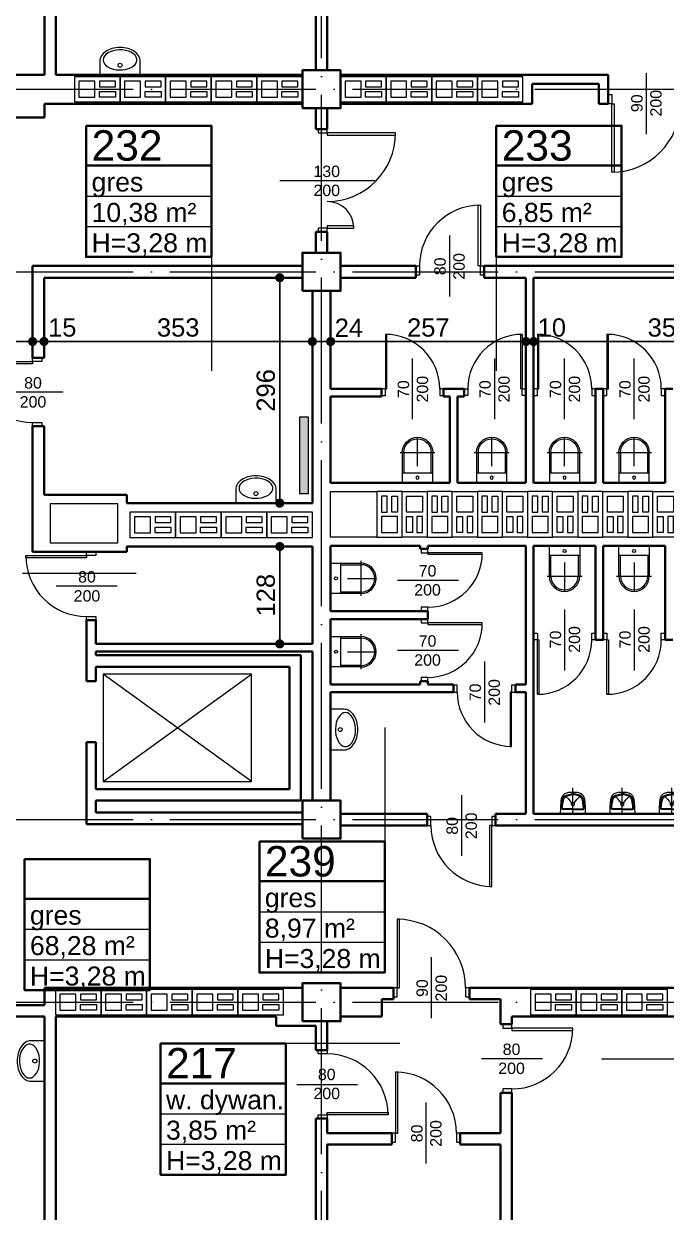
# Model space of a CAD drawing. Header units: millimetres. Extents: x 54 to 8480, y -22812 to 17434.
# Drawn here: x 2441 to 3286, y -3337 to -1775 of the extents above; entities that cross this region are included whole.
import ezdxf

# ---------------------------------------------------------------- set-up
doc = ezdxf.new("R2010")
doc.units = ezdxf.units.MM
doc.linetypes.add('ACAD_ISO04W100', pattern=[30, 24, -3, 0, -3])
doc.linetypes.add('HIDDEN', pattern=[9.525, 6.35, -3.175])
for name, color, linetype, lineweight in [('000_armatura', 7, 'Continuous', 0), ('osie', 132, 'ACAD_ISO04W100', 0), ('STOLARKA', 97, 'Continuous', 0), ('tabelki', 151, 'Continuous', 0), ('wymiary', 150, 'Continuous', 0)]:
    doc.layers.add(name, color=color, linetype=linetype, lineweight=lineweight)
doc.layers.add('grzejniki', color=104, linetype='Continuous')
doc.layers.add('TABELKI PO UWAGACH', color=5, linetype='Continuous')
doc.styles.get("Standard").update_dxf_attribs({"font": 'arial.ttf'})
doc.dimstyles.new('ISO-25', dxfattribs={"dimtxt": 24, "dimasz": 12, "dimexe": 30, "dimexo": 30, "dimgap": 6, "dimtad": 1, "dimdec": 0, "dimtxsty": 'Standard', "dimblk": 'DOT', "dimcen": 2.5, "dimadec": 0, "dimazin": 0, "dimtfac": 1, "dimtdec": 0, "dimtmove": 0, "dimatfit": 3, "dimldrblk": 'DOT', "dimfxl": 1, "dimarcsym": 0})

# ---------------------------------------------------------------- blocks, each defined once
blk = doc.blocks.new('A$C13771EA7')
at = {"color": 132, "linetype": 'ACAD_ISO04W100', "lineweight": 0, "ltscale": 8}
for p, q in [((1231, -2874), (1231, 166)), ((-169, -754), (4311, -754)), ((-169, -994), (3231, -994)), ((-169, -1714), (3231, -1714)), ((-169, -1954), (4311, -1954))]:
    blk.add_line(p, q, dxfattribs=at)
blk = doc.blocks.new('A$C4A7D7A23')
at = {"layer": 'STOLARKA', "lineweight": 0}
blk.add_line((-67.5, 62.5), (-67.5, -62.5), dxfattribs=at)
for points in [[(-130, 12), (-135, 12), (-135, 0), (-130, 0)], [(-127, 0), (-130, 0), (-130, -35), (-127, -35)], [(-5, 0), (-8, 0), (-8, -90), (-5, -90)], [(0, 12), (-5, 12), (-5, 0), (0, 0)]]:
    blk.add_lwpolyline(points, close=True, dxfattribs=at)
for centre, radius, start, end in [((-130, 0), 35, 270, 0), ((-5, 0), 90, 180, 270)]:
    blk.add_arc(centre, radius, start, end, dxfattribs=at)
blk = doc.blocks.new('A$C72E16341')
at = {"layer": 'STOLARKA', "lineweight": 0}
blk.add_line((40.8, -40), (40.8, 40), dxfattribs=at)
for points in [[(5, 0), (7, 0), (7, 71.5), (5, 71.5)], [(0, -9), (5, -9), (5, 0), (0, 0)], [(76.5, -9), (81.5, -9), (81.5, 0), (76.5, 0)]]:
    blk.add_lwpolyline(points, close=True, dxfattribs=at)
blk.add_arc((5, 0), 71.5, 0, 90, dxfattribs=at)
at = {"layer": 'STOLARKA', "lineweight": 0, "insert": (21.2, -37.7), "char_height": 15, "width": 74.399, "attachment_point": 1, "rotation": 90}
blk.add_mtext('\\pxqc;70\\P200', dxfattribs=at)
blk = doc.blocks.new('A$C20DA20AD')
at = {"layer": 'STOLARKA', "lineweight": 0}
blk.add_line((45, -40), (45, 40), dxfattribs=at)
for points in [[(5, 0), (8, 0), (8, 80), (5, 80)], [(0, -12), (5, -12), (5, 0), (0, 0)], [(85, -12), (90, -12), (90, 0), (85, 0)]]:
    blk.add_lwpolyline(points, close=True, dxfattribs=at)
blk.add_arc((5, 0), 80, 0, 90, dxfattribs=at)
at = {"layer": 'STOLARKA', "lineweight": 0, "insert": (25.4, -37.7), "char_height": 15, "width": 74.399, "attachment_point": 1, "rotation": 90}
blk.add_mtext('\\pxqc;80\\P200', dxfattribs=at)
blk = doc.blocks.new('A$C326D3F87')
at = {"layer": 'STOLARKA', "lineweight": 0}
blk.add_line((50, -40), (50, 40), dxfattribs=at)
for points in [[(5, 0), (8, 0), (8, 90), (5, 90)], [(0, -12), (5, -12), (5, 0), (0, 0)], [(95, -12), (100, -12), (100, 0), (95, 0)]]:
    blk.add_lwpolyline(points, close=True, dxfattribs=at)
blk.add_arc((5, 0), 90, 0, 90, dxfattribs=at)
at = {"layer": 'STOLARKA', "lineweight": 0, "insert": (30.4, -37.7), "char_height": 15, "width": 74.399, "attachment_point": 1, "rotation": 90}
blk.add_mtext('\\pxqc;90\\P200', dxfattribs=at)
blk = doc.blocks.new('A$C1D836454')
at = {"color": 82, "lineweight": 0}
for points in [[(0, -16.5), (60, -16.5), (60, 16.5), (0, 16.5)], [(6, -10.5), (27, -10.5), (27, 10.5), (6, 10.5)], [(33, 3), (54, 3), (54, 10.5), (33, 10.5)], [(33, -3), (54, -3), (54, -10.5), (33, -10.5)]]:
    blk.add_lwpolyline(points, close=True, dxfattribs=at)
blk = doc.blocks.new('_Dot')
at = {"color": 0, "linetype": 'ByBlock', "lineweight": -2}
blk.add_line((-0.5, 0), (-1, 0), dxfattribs=at)
at = {"color": 0, "linetype": 'ByBlock', "lineweight": 0, "const_width": 0.5}
blk.add_lwpolyline([(-0.25, 0, 1), (0.25, 0, 1)], format="xyb", close=True, dxfattribs=at)
blk = doc.blocks.new('*D592')
at = {"layer": 'Defpoints', "color": 0, "linetype": 'Continuous', "lineweight": 0}
for p in [(2248.6, -2135.3), (2452.6, -2192.9), (2452.6, -2192.9)]:
    blk.add_point(p, dxfattribs=at)
at = {"layer": 'wymiary', "color": 0, "linetype": 'Continuous', "lineweight": -2}
for p, q in [((2248.6, -2165.3), (2248.6, -2222.9)), ((2260.6, -2192.9), (2440.6, -2192.9))]:
    blk.add_line(p, q, dxfattribs=at)
at = {"layer": 'wymiary', "color": 0, "linetype": 'Continuous', "lineweight": -2, "xscale": 12, "yscale": 12, "zscale": 12, "rotation": 180}
blk.add_blockref('_Dot', (2248.6, -2192.9), dxfattribs=at)
at = {"layer": 'wymiary', "color": 0, "linetype": 'Continuous', "lineweight": -2, "xscale": 12, "yscale": 12, "zscale": 12}
blk.add_blockref('_Dot', (2452.6, -2192.9), dxfattribs=at)
at = {"layer": 'wymiary', "color": 0, "linetype": 'Continuous', "lineweight": 0, "insert": (2350.6, -2174.6), "char_height": 24, "attachment_point": 5}
blk.add_mtext('204', dxfattribs=at)
blk = doc.blocks.new('*D593')
at = {"layer": 'Defpoints', "color": 0, "linetype": 'Continuous', "lineweight": 0}
for p in [(2452.6, -2192.9), (2467.6, -2192.9), (2467.6, -2192.9)]:
    blk.add_point(p, dxfattribs=at)
at = {"layer": 'wymiary', "color": 0, "linetype": 'Continuous', "lineweight": -2}
for p, q in [((2440.6, -2192.9), (2428.6, -2192.9)), ((2452.6, -2192.9), (2467.6, -2192.9)), ((2479.6, -2192.9), (2491.6, -2192.9))]:
    blk.add_line(p, q, dxfattribs=at)
at = {"layer": 'wymiary', "color": 0, "linetype": 'Continuous', "lineweight": -2, "xscale": 12, "yscale": 12, "zscale": 12}
blk.add_blockref('_Dot', (2452.6, -2192.9), dxfattribs=at)
at = {"layer": 'wymiary', "color": 0, "linetype": 'Continuous', "lineweight": -2, "xscale": 12, "yscale": 12, "zscale": 12, "rotation": 180}
blk.add_blockref('_Dot', (2467.6, -2192.9), dxfattribs=at)
at = {"layer": 'wymiary', "color": 0, "linetype": 'Continuous', "lineweight": 0, "insert": (2491.6, -2174.6), "char_height": 24, "attachment_point": 5}
blk.add_mtext('15', dxfattribs=at)
blk = doc.blocks.new('*D594')
at = {"layer": 'Defpoints', "color": 0, "linetype": 'Continuous', "lineweight": 0}
for p in [(2467.6, -2192.9), (2820.6, -2192.9), (2820.6, -2192.9)]:
    blk.add_point(p, dxfattribs=at)
at = {"layer": 'wymiary', "color": 0, "linetype": 'Continuous', "lineweight": -2}
blk.add_line((2479.6, -2192.9), (2808.6, -2192.9), dxfattribs=at)
at = {"layer": 'wymiary', "color": 0, "linetype": 'Continuous', "lineweight": -2, "xscale": 12, "yscale": 12, "zscale": 12, "rotation": 180}
blk.add_blockref('_Dot', (2467.6, -2192.9), dxfattribs=at)
at = {"layer": 'wymiary', "color": 0, "linetype": 'Continuous', "lineweight": -2, "xscale": 12, "yscale": 12, "zscale": 12}
blk.add_blockref('_Dot', (2820.6, -2192.9), dxfattribs=at)
at = {"layer": 'wymiary', "color": 0, "linetype": 'Continuous', "lineweight": 0, "insert": (2644.1, -2174.6), "char_height": 24, "attachment_point": 5}
blk.add_mtext('353', dxfattribs=at)
blk = doc.blocks.new('*D595')
at = {"layer": 'Defpoints', "color": 0, "linetype": 'Continuous', "lineweight": 0}
for p in [(2820.6, -2192.9), (2844.6, -2192.9), (2844.6, -2192.9)]:
    blk.add_point(p, dxfattribs=at)
at = {"layer": 'wymiary', "color": 0, "linetype": 'Continuous', "lineweight": -2}
for p, q in [((2808.6, -2192.9), (2796.6, -2192.9)), ((2820.6, -2192.9), (2844.6, -2192.9)), ((2856.6, -2192.9), (2868.6, -2192.9))]:
    blk.add_line(p, q, dxfattribs=at)
at = {"layer": 'wymiary', "color": 0, "linetype": 'Continuous', "lineweight": -2, "xscale": 12, "yscale": 12, "zscale": 12}
blk.add_blockref('_Dot', (2820.6, -2192.9), dxfattribs=at)
at = {"layer": 'wymiary', "color": 0, "linetype": 'Continuous', "lineweight": -2, "xscale": 12, "yscale": 12, "zscale": 12, "rotation": 180}
blk.add_blockref('_Dot', (2844.6, -2192.9), dxfattribs=at)
at = {"layer": 'wymiary', "color": 0, "linetype": 'Continuous', "lineweight": 0, "insert": (2868.6, -2174.8), "char_height": 24, "attachment_point": 5}
blk.add_mtext('24', dxfattribs=at)
blk = doc.blocks.new('*D596')
at = {"layer": 'Defpoints', "color": 0, "linetype": 'Continuous', "lineweight": 0}
for p in [(2844.6, -2192.9), (3101.6, -2192.9), (3101.6, -2192.9)]:
    blk.add_point(p, dxfattribs=at)
at = {"layer": 'wymiary', "color": 0, "linetype": 'Continuous', "lineweight": -2}
blk.add_line((2856.6, -2192.9), (3089.6, -2192.9), dxfattribs=at)
at = {"layer": 'wymiary', "color": 0, "linetype": 'Continuous', "lineweight": -2, "xscale": 12, "yscale": 12, "zscale": 12, "rotation": 180}
blk.add_blockref('_Dot', (2844.6, -2192.9), dxfattribs=at)
at = {"layer": 'wymiary', "color": 0, "linetype": 'Continuous', "lineweight": -2, "xscale": 12, "yscale": 12, "zscale": 12}
blk.add_blockref('_Dot', (3101.6, -2192.9), dxfattribs=at)
at = {"layer": 'wymiary', "color": 0, "linetype": 'Continuous', "lineweight": 0, "insert": (2973.1, -2174.6), "char_height": 24, "attachment_point": 5}
blk.add_mtext('257', dxfattribs=at)
blk = doc.blocks.new('*D597')
at = {"layer": 'Defpoints', "color": 0, "linetype": 'Continuous', "lineweight": 0}
for p in [(3101.6, -2192.9), (3111.6, -2192.9), (3111.6, -2192.9)]:
    blk.add_point(p, dxfattribs=at)
at = {"layer": 'wymiary', "color": 0, "linetype": 'Continuous', "lineweight": -2}
for p, q in [((3089.6, -2192.9), (3077.6, -2192.9)), ((3101.6, -2192.9), (3111.6, -2192.9)), ((3123.6, -2192.9), (3135.6, -2192.9))]:
    blk.add_line(p, q, dxfattribs=at)
at = {"layer": 'wymiary', "color": 0, "linetype": 'Continuous', "lineweight": -2, "xscale": 12, "yscale": 12, "zscale": 12}
blk.add_blockref('_Dot', (3101.6, -2192.9), dxfattribs=at)
at = {"layer": 'wymiary', "color": 0, "linetype": 'Continuous', "lineweight": -2, "xscale": 12, "yscale": 12, "zscale": 12, "rotation": 180}
blk.add_blockref('_Dot', (3111.6, -2192.9), dxfattribs=at)
at = {"layer": 'wymiary', "color": 0, "linetype": 'Continuous', "lineweight": 0, "insert": (3135.6, -2174.6), "char_height": 24, "attachment_point": 5}
blk.add_mtext('10', dxfattribs=at)
blk = doc.blocks.new('*D598')
at = {"layer": 'Defpoints', "color": 0, "linetype": 'Continuous', "lineweight": 0}
for p in [(3111.6, -2192.9), (3467.6, -2192.9), (3467.6, -2229.3)]:
    blk.add_point(p, dxfattribs=at)
at = {"layer": 'wymiary', "color": 0, "linetype": 'Continuous', "lineweight": -2}
for p, q in [((3467.6, -2199.3), (3467.6, -2162.9)), ((3123.6, -2192.9), (3455.6, -2192.9))]:
    blk.add_line(p, q, dxfattribs=at)
at = {"layer": 'wymiary', "color": 0, "linetype": 'Continuous', "lineweight": -2, "xscale": 12, "yscale": 12, "zscale": 12, "rotation": 180}
blk.add_blockref('_Dot', (3111.6, -2192.9), dxfattribs=at)
at = {"layer": 'wymiary', "color": 0, "linetype": 'Continuous', "lineweight": -2, "xscale": 12, "yscale": 12, "zscale": 12}
blk.add_blockref('_Dot', (3467.6, -2192.9), dxfattribs=at)
at = {"layer": 'wymiary', "color": 0, "linetype": 'Continuous', "lineweight": 0, "insert": (3289.6, -2174.6), "char_height": 24, "attachment_point": 5}
blk.add_mtext('356', dxfattribs=at)
blk = doc.blocks.new('*D806')
at = {"layer": 'Defpoints', "color": 0, "linetype": 'Continuous', "lineweight": 0}
for p in [(2777.7, -2462.3), (2820.6, -2462.3), (2820.6, -2590.3)]:
    blk.add_point(p, dxfattribs=at)
at = {"layer": 'wymiary', "color": 0, "linetype": 'Continuous', "lineweight": -2}
for p, q in [((2790.6, -2462.3), (2747.7, -2462.3)), ((2777.7, -2578.3), (2777.7, -2474.3)), ((2790.6, -2590.3), (2747.7, -2590.3))]:
    blk.add_line(p, q, dxfattribs=at)
at = {"layer": 'wymiary', "color": 0, "linetype": 'Continuous', "lineweight": -2, "xscale": 12, "yscale": 12, "zscale": 12}
for p, rotation in [((2777.7, -2462.3), 90), ((2777.7, -2590.3), 270)]:
    blk.add_blockref('_Dot', p, dxfattribs=dict(at, rotation=rotation))
at = {"layer": 'wymiary', "color": 0, "linetype": 'Continuous', "lineweight": 0, "insert": (2759.4, -2526.3), "char_height": 24, "attachment_point": 5, "rotation": 90}
blk.add_mtext('128', dxfattribs=at)
blk = doc.blocks.new('*D807')
at = {"layer": 'Defpoints', "color": 0, "linetype": 'Continuous', "lineweight": 0}
for p in [(2777.7, -2109), (2807.6, -2109), (2820.6, -2405.3)]:
    blk.add_point(p, dxfattribs=at)
at = {"layer": 'wymiary', "color": 0, "linetype": 'Continuous', "lineweight": -2}
for p, q in [((2777.6, -2109), (2747.7, -2109)), ((2777.7, -2393.3), (2777.7, -2121)), ((2790.6, -2405.3), (2747.7, -2405.3))]:
    blk.add_line(p, q, dxfattribs=at)
at = {"layer": 'wymiary', "color": 0, "linetype": 'Continuous', "lineweight": -2, "xscale": 12, "yscale": 12, "zscale": 12}
for p, rotation in [((2777.7, -2109), 90), ((2777.7, -2405.3), 270)]:
    blk.add_blockref('_Dot', p, dxfattribs=dict(at, rotation=rotation))
at = {"layer": 'wymiary', "color": 0, "linetype": 'Continuous', "lineweight": 0, "insert": (2759.4, -2257.1), "char_height": 24, "attachment_point": 5, "rotation": 90}
blk.add_mtext('296', dxfattribs=at)
blk = doc.blocks.new('A$C508466D2')
at = {"layer": 'grzejniki', "linetype": 'Continuous', "lineweight": 0}
blk.add_hatch(color=256, dxfattribs=at).paths.add_polyline_path([(-50, -12), (50, -12), (50, 0), (-50, 0)])
blk.add_lwpolyline([(-50, -12), (50, -12), (50, 0), (-50, 0)], close=True, dxfattribs=at)
blk = doc.blocks.new('wc_1')
for p, q in [((20, 22), (20, 60)), ((43, 40), (-3, 40))]:
    blk.add_line(p, q)
for points in [[(40, 40), (40, 0), (0, 0), (0, 40)], [(2, 13), (2, 40)], [(38, 40), (38, 13)]]:
    blk.add_lwpolyline(points)
blk.add_lwpolyline([(0, 0), (0, 13), (40, 13), (40, 0)], close=True)
blk.add_circle((20, 7), 2)
for radius in [20, 18]:
    blk.add_arc((20, 40), radius, 0, 180)
blk = doc.blocks.new('A$C4F134952')
for p, q in [((0, 26.6), (-18, 26.6)), ((0, -26.6), (0, 26.6)), ((-18, -26.6), (0, -26.6))]:
    blk.add_line(p, q)
blk.add_lwpolyline([(-18, 26.6, 0.138474), (-24.4, 24.8, 0.107069), (-30.7, 18.8, 0.080452), (-34.5, 10.6, 0.068264), (-35.9, 0, 0.068264), (-34.5, -10.6, 0.080452), (-30.7, -18.8, 0.107069), (-24.4, -24.8, 0.138474), (-18, -26.6, 0.138474)], format="xyb")
at = {"flags": 128}
blk.add_lwpolyline([(-19.5, -22.2), (-17, -21.8), (-14.6, -20.6), (-12.4, -18.6), (-10.4, -16), (-8.8, -12.9), (-7.5, -9.2), (-6.7, -5.2), (-6.3, -1), (-6.4, 3.2), (-7, 7.3), (-8.1, 11.1), (-9.5, 14.5), (-11.4, 17.4), (-13.5, 19.7), (-15.8, 21.3), (-18.3, 22.1), (-20.8, 22.1), (-23.3, 21.3), (-25.6, 19.7), (-27.7, 17.4), (-29.6, 14.5), (-31, 11.1), (-32.1, 7.3), (-32.7, 3.2), (-32.8, -1), (-32.4, -5.2), (-31.6, -9.2), (-30.3, -12.9), (-28.7, -16), (-26.7, -18.6), (-24.5, -20.6), (-22.1, -21.8)], close=True, dxfattribs=at)
blk.add_circle((-12.6, 0), 2.66)
blk = doc.blocks.new('A$C098B3351')
for p, q in [((0.009, 0.189), (0.005, 0.162)), ((0.014, 0.211), (0.009, 0.189)), ((0.018, 0.221), (0.014, 0.211)), ((0.014, 0.211), (0.014, 0.188)), ((0.014, 0.188), (0.014, 0.157)), ((0.014, 0.157), (0.021, 0.118)), ((0.023, 0.227), (0.018, 0.221)), ((0.032, 0.23), (0.023, 0.227)), ((0.026, 0.217), (0.023, 0.207)), ((0.023, 0.207), (0.026, 0.187)), ((0.032, 0.221), (0.026, 0.217)), ((0.026, 0.187), (0.032, 0.134)), ((0.163, 0.23), (0.032, 0.23)), ((0.163, 0.221), (0.032, 0.221)), ((0.163, 0.23), (0.293, 0.23)), ((0.163, 0.221), (0.293, 0.221)), ((0.293, 0.23), (0.302, 0.227)), ((0.293, 0.221), (0.299, 0.217)), ((0.299, 0.187), (0.293, 0.134)), ((0.299, 0.217), (0.302, 0.207)), ((0.302, 0.207), (0.299, 0.187)), ((0.302, 0.227), (0.307, 0.221)), ((0.311, 0.157), (0.304, 0.118)), ((0.307, 0.221), (0.311, 0.211)), ((0.311, 0.211), (0.311, 0.188)), ((0.311, 0.211), (0.316, 0.189)), ((0.311, 0.188), (0.311, 0.157)), ((0.316, 0.189), (0.32, 0.162)), ((0.021, 0.118), (0.031, 0.078)), ((0.031, 0.078), (0.049, 0.055)), ((0.032, 0.134), (0.043, 0.089)), ((0.043, 0.089), (0.057, 0.068)), ((0.049, 0.055), (0.074, 0.04)), ((0.057, 0.068), (0.079, 0.053)), ((0.108, 0.093), (0.071, 0.059)), ((0.074, 0.04), (0.107, 0.03)), ((0.079, 0.053), (0.12, 0.04)), ((0.107, 0.03), (0.144, 0.025)), ((0.131, 0.12), (0.109, 0.094)), ((0.12, 0.04), (0.163, 0.038)), ((0.147, 0.144), (0.131, 0.12)), ((0.144, 0.025), (0.163, 0.024)), ((0.147, 0.144), (0.163, 0.144)), ((0.178, 0.144), (0.163, 0.144)), ((0.205, 0.04), (0.163, 0.038)), ((0.181, 0.025), (0.163, 0.024)), ((0.178, 0.144), (0.194, 0.12)), ((0.218, 0.03), (0.181, 0.025)), ((0.194, 0.12), (0.216, 0.094)), ((0.246, 0.053), (0.205, 0.04)), ((0.217, 0.093), (0.254, 0.059)), ((0.251, 0.04), (0.218, 0.03)), ((0.268, 0.068), (0.246, 0.053)), ((0.276, 0.055), (0.251, 0.04)), ((0.282, 0.089), (0.268, 0.068)), ((0.294, 0.078), (0.276, 0.055)), ((0.293, 0.134), (0.282, 0.089)), ((0.304, 0.118), (0.294, 0.078))]:
    blk.add_line(p, q)
at = {"linetype": 'HIDDEN'}
blk.add_line((0.163, 0.285), (0.163, -0.056), dxfattribs=at)
blk.add_lwpolyline([(0, 0.285), (0.325, 0.285), (0.322, 0.207), (0.318, 0.129), (0.311, 0.079), (0.296, 0.045), (0.271, 0.02), (0.217, 0.003), (0.163, 0), (0.108, 0.003), (0.054, 0.02), (0.029, 0.045), (0.014, 0.079), (0.007, 0.129), (0.003, 0.207)], close=True)
for start, end in [(90, 222.641), (317.359, 90), (317.359, 90)]:
    blk.add_arc((0.163, 0.158), 0.0214, start, end)

msp = doc.modelspace()

# ---------------------------------------------------------------- linework, layer by layer
at = {"lineweight": 30}
for p, q in [((2468.1, -1280.3), (2468.1, -1842.3)), ((2483.1, -1280.3), (2483.1, -1842.3)), ((2825.1, -1323.3), (2825.1, -1836.3)), ((2840.1, -1323.3), (2840.1, -1836.3)), ((2468.1, -1842.3), (2385.6, -1842.3)), ((2807.6, -1842.3), (2483.1, -1842.3)), ((2857.6, -1842.3), (3209.6, -1842.3)), ((3209.6, -1880.3), (3209.6, -1842.3)), ((3109.6, -1880.3), (3109.6, -1854.3)), ((3109.6, -1854.3), (3197.6, -1854.3)), ((3197.6, -1880.3), (3197.6, -1854.3)), ((2807.6, -1880.3), (2468.1, -1880.3)), ((2468.1, -1880.3), (2468.1, -1898.3)), ((2825.1, -1886.3), (2825.1, -1913.8)), ((2840.1, -1886.3), (2840.1, -1913.8)), ((2857.6, -1880.3), (3109.6, -1880.3)), ((2468.1, -1898.3), (2385.6, -1898.3)), ((2840.1, -1913.8), (2825.1, -1913.8)), ((2825.1, -2076.3), (2825.1, -2048.8)), ((2840.1, -2048.8), (2825.1, -2048.8)), ((2840.1, -2076.3), (2840.1, -2048.8)), ((2452.6, -2093.6), (2452.6, -2214.3)), ((2807.6, -2093.6), (2452.6, -2093.6)), ((2857.6, -2093.6), (2956.6, -2093.6)), ((2956.6, -2109), (2956.6, -2093.6)), ((3046.6, -2093.6), (3407.6, -2093.6)), ((3046.6, -2109), (3046.6, -2093.6)), ((2467.6, -2109), (2467.6, -2214.3)), ((2807.6, -2109), (2467.6, -2109)), ((2857.6, -2109), (2956.6, -2109)), ((3046.6, -2109), (3101.6, -2109)), ((3101.6, -2109), (3101.6, -2378.8)), ((3111.6, -2109), (3407.6, -2109)), ((3111.6, -2109), (3111.6, -2378.8)), ((2820.6, -2126.3), (2820.6, -2405.3)), ((2844.6, -2126.3), (2844.6, -2255)), ((2452.6, -2214.3), (2452.6, -2214.3)), ((2452.6, -2214.3), (2467.6, -2214.3)), ((2464.6, -2214.3), (2464.6, -2214.3)), ((2844.6, -2255), (2911.6, -2255)), ((2844.6, -2265), (2844.6, -2378.8)), ((2844.6, -2265), (2844.6, -2378.8)), ((2844.6, -2265), (2911.6, -2265)), ((2911.6, -2255), (2911.6, -2265)), ((2993.1, -2255), (3020.1, -2255)), ((2993.1, -2255), (2993.1, -2265)), ((2993.1, -2265), (3001.6, -2265)), ((3001.6, -2265), (3001.6, -2378.8)), ((3011.6, -2265), (3020.1, -2265)), ((3011.6, -2265), (3011.6, -2378.8)), ((3020.1, -2255), (3020.1, -2265)), ((3193.1, -2255), (3203.1, -2255)), ((3193.1, -2255), (3193.1, -2378.8)), ((3203.1, -2255), (3203.1, -2378.8)), ((3284.6, -2255), (3294.6, -2255)), ((3284.6, -2255), (3284.6, -2378.8)), ((2452.6, -2304.3), (2452.6, -2469.3)), ((2452.6, -2304.3), (2467.6, -2304.3)), ((2467.6, -2304.3), (2467.6, -2394.3)), ((2844.6, -2378.8), (3001.6, -2378.8)), ((3011.6, -2378.8), (3101.6, -2378.8)), ((3111.6, -2378.8), (3193.1, -2378.8)), ((3203.1, -2378.8), (3284.6, -2378.8)), ((2467.6, -2394.3), (2576.6, -2394.3)), ((2576.6, -2405.3), (2576.6, -2394.3)), ((2576.6, -2405.3), (2820.6, -2405.3)), ((2576.6, -2462.3), (2820.6, -2462.3)), ((2576.6, -2469.3), (2576.6, -2462.3)), ((2820.6, -2462.3), (2820.6, -2590.3)), ((2844.6, -2461.3), (2962.6, -2461.3)), ((2844.6, -2461.3), (2844.6, -2547.1)), ((2962.6, -2465.6), (2962.6, -2461.3)), ((2972.6, -2465.6), (2962.6, -2465.6)), ((2972.6, -2461.3), (3101.6, -2461.3)), ((2972.6, -2465.6), (2972.6, -2461.3)), ((3101.6, -2643.6), (3101.6, -2461.3)), ((3111.6, -2461.3), (3193.1, -2461.3)), ((3111.6, -2813.6), (3111.6, -2461.3)), ((3193.1, -2585.1), (3193.1, -2461.3)), ((3203.1, -2461.3), (3284.6, -2461.3)), ((3203.1, -2585.1), (3203.1, -2461.3)), ((3284.6, -2585.1), (3284.6, -2461.3)), ((2452.6, -2469.3), (2523.6, -2469.3)), ((2523.6, -2469.3), (2523.6, -2469.3)), ((2523.6, -2469.3), (2535.6, -2469.3)), ((2535.6, -2469.3), (2535.6, -2469.3)), ((2535.6, -2469.3), (2576.6, -2469.3)), ((2523.6, -2559.3), (2523.6, -2639.3)), ((2523.6, -2559.3), (2535.6, -2559.3)), ((2535.6, -2559.3), (2535.6, -2590.3)), ((2972.6, -2547.1), (2844.6, -2547.1)), ((2844.6, -2557.8), (2844.6, -2643.6)), ((2972.6, -2557.8), (2844.6, -2557.8)), ((2972.6, -2557.8), (2972.6, -2547.1)), ((2820.6, -2590.3), (2535.6, -2590.3)), ((3193.1, -2585.1), (3203.1, -2585.1)), ((3284.6, -2585.1), (3294.6, -2585.1)), ((2820.6, -2600.3), (2535.6, -2600.3)), ((2535.6, -2605.3), (2535.6, -2600.3)), ((2805.6, -2605.3), (2535.6, -2605.3)), ((2805.6, -2605.3), (2805.6, -2796.3)), ((2820.6, -2600.3), (2820.6, -2796.3)), ((2535.6, -2620.3), (2535.6, -2639.3)), ((2790.6, -2620.3), (2535.6, -2620.3)), ((2790.6, -2620.3), (2790.6, -2781.3)), ((2523.6, -2639.3), (2535.6, -2639.3)), ((2962.6, -2643.6), (2962.6, -2639.3)), ((2972.6, -2639.3), (2962.6, -2639.3)), ((2972.6, -2643.6), (2972.6, -2639.3)), ((2844.6, -2643.6), (2962.6, -2643.6)), ((2844.6, -2653.6), (2844.6, -2796.3)), ((2844.6, -2653.6), (3006.1, -2653.6)), ((2972.6, -2643.6), (3006.1, -2643.6)), ((3006.1, -2653.6), (3006.1, -2643.6)), ((3087.6, -2643.6), (3101.6, -2643.6)), ((3087.6, -2653.6), (3087.6, -2643.6)), ((3087.6, -2653.6), (3101.6, -2653.6)), ((3101.6, -2813.6), (3101.6, -2653.6)), ((2523.6, -2719.3), (2523.6, -2827.3)), ((2523.6, -2719.3), (2535.6, -2719.3)), ((2535.6, -2719.3), (2535.6, -2781.3)), ((2790.6, -2781.3), (2535.6, -2781.3)), ((2805.6, -2796.3), (2535.6, -2796.3)), ((2535.6, -2796.3), (2535.6, -2811.9)), ((2807.6, -2827.3), (2523.6, -2827.3)), ((2807.6, -2811.9), (2535.6, -2811.9)), ((2857.6, -2813.6), (2971.6, -2813.6)), ((2971.6, -2829), (2971.6, -2813.6)), ((3061.6, -2813.6), (3101.6, -2813.6)), ((3061.6, -2829), (3061.6, -2813.6)), ((3111.6, -2813.6), (3407.6, -2813.6)), ((2857.6, -2829), (2971.6, -2829)), ((3061.6, -2829), (3407.6, -2829)), ((2807.6, -3042.3), (2468.1, -3042.3)), ((2468.1, -3042.3), (2468.1, -3065.3)), ((2857.6, -3042.3), (2927.1, -3042.3)), ((2927.1, -3042.3), (2927.1, -3057.3)), ((3027.1, -3042.3), (3027.1, -3057.3)), ((3027.1, -3042.3), (3407.6, -3042.3)), ((2912.1, -3057.3), (2927.1, -3057.3)), ((2912.1, -3057.3), (2912.1, -3080.3)), ((3027.1, -3057.3), (3068.1, -3057.3)), ((3068.1, -3090.3), (3068.1, -3057.3)), ((2468.1, -3065.3), (2430.3, -3065.3)), ((2468.1, -3080.3), (2430.3, -3080.3)), ((2468.1, -3080.3), (2468.1, -3775.3)), ((2773.1, -3080.3), (2483.1, -3080.3)), ((2483.1, -3080.3), (2483.1, -3775.3)), ((2773.1, -3080.3), (2773.1, -3092.3)), ((2825.1, -3092.3), (2773.1, -3092.3)), ((2825.1, -3092.3), (2825.1, -3124.3)), ((2840.1, -3086.3), (2840.1, -3124.3)), ((2912.1, -3080.3), (2857.6, -3080.3)), ((3068.1, -3090.3), (3083.1, -3090.3)), ((3083.1, -3080.3), (3300.1, -3080.3)), ((3083.1, -3090.3), (3083.1, -3080.3)), ((2825.1, -3124.3), (2840.1, -3124.3)), ((3068.1, -3233.3), (3068.1, -3180.3)), ((3068.1, -3180.3), (3083.1, -3180.3)), ((3083.1, -3456.3), (3083.1, -3180.3)), ((2825.1, -3214.3), (2840.1, -3214.3)), ((2825.1, -3214.3), (2825.1, -3756.3)), ((2840.1, -3214.3), (2840.1, -3233.3)), ((2840.1, -3233.3), (2925.1, -3233.3)), ((2925.1, -3248.3), (2925.1, -3233.3)), ((3015.1, -3248.3), (3015.1, -3233.3)), ((3015.1, -3233.3), (3068.1, -3233.3)), ((2840.1, -3248.3), (2925.1, -3248.3)), ((2840.1, -3248.3), (2840.1, -3756.3)), ((3015.1, -3248.3), (3068.1, -3248.3)), ((3068.1, -3775.3), (3068.1, -3248.3))]:
    msp.add_line(p, q, dxfattribs=at)
at = {"color": 7, "lineweight": 30}
msp.add_line((3197.6, -1880.3), (3209.6, -1880.3), dxfattribs=at)
at = {"lineweight": 0}
for p, q in [((2545.6, -2771.3), (2740.6, -2630.3)), ((2740.6, -2771.3), (2545.6, -2630.3))]:
    msp.add_line(p, q, dxfattribs=at)
at = {"lineweight": 30}
for points in [[(2807.6, -1886.3), (2857.6, -1886.3), (2857.6, -1836.3), (2807.6, -1836.3)], [(2807.6, -2126.3), (2857.6, -2126.3), (2857.6, -2076.3), (2807.6, -2076.3)], [(2807.6, -2846.3), (2857.6, -2846.3), (2857.6, -2796.3), (2807.6, -2796.3)], [(2807.6, -3086.3), (2857.6, -3086.3), (2857.6, -3036.3), (2807.6, -3036.3)]]:
    msp.add_lwpolyline(points, close=True, dxfattribs=at)
at = {"color": 82, "lineweight": 0}
for points in [[(2844.6, -2390), (2905.6, -2390), (2905.6, -2450), (2844.6, -2450)], [(2475.6, -2457.3), (2564.6, -2457.3), (2564.6, -2406.3), (2475.6, -2406.3)]]:
    msp.add_lwpolyline(points, close=True, dxfattribs=at)
at = {"lineweight": 0}
msp.add_lwpolyline([(2545.6, -2771.3), (2740.6, -2771.3), (2740.6, -2630.3), (2545.6, -2630.3)], close=True, dxfattribs=at)
at = {"layer": 'STOLARKA', "lineweight": 0}
for p, q in [((3259.6, -1840.3), (3259.6, -1920.3)), ((3001.6, -2133.6), (3001.6, -2053.6)), ((3060.8, -2295), (3060.8, -2215)), ((2492.6, -2259.3), (2412.6, -2259.3)), ((2563.6, -2514.3), (2483.6, -2514.3)), ((3152.3, -2545.1), (3152.3, -2625.1)), ((3243.8, -2545.1), (3243.8, -2625.1)), ((3046.8, -2613.6), (3046.8, -2693.6)), ((3016.6, -2789), (3016.6, -2869)), ((2800.1, -3169.3), (2880.1, -3169.3))]:
    msp.add_line(p, q, dxfattribs=at)
for points in [[(3209.6, -1868.3), (3214.6, -1868.3), (3214.6, -1880.3), (3209.6, -1880.3)], [(3214.6, -1880.3), (3217.6, -1880.3), (3217.6, -1970.3), (3214.6, -1970.3)], [(3041.6, -2093.6), (3038.6, -2093.6), (3038.6, -2013.6), (3041.6, -2013.6)], [(2961.6, -2105.6), (2956.6, -2105.6), (2956.6, -2093.6), (2961.6, -2093.6)], [(3046.6, -2105.6), (3041.6, -2105.6), (3041.6, -2093.6), (3046.6, -2093.6)], [(3096.6, -2255), (3094.6, -2255), (3094.6, -2183.5), (3096.6, -2183.5)], [(2464.6, -2214.3), (2464.6, -2219.3), (2452.6, -2219.3), (2452.6, -2214.3)], [(2452.6, -2219.3), (2452.6, -2222.3), (2372.6, -2222.3), (2372.6, -2219.3)], [(3025.1, -2264), (3020.1, -2264), (3020.1, -2255), (3025.1, -2255)], [(3101.6, -2264), (3096.6, -2264), (3096.6, -2255), (3101.6, -2255)], [(2464.6, -2299.3), (2464.6, -2304.3), (2452.6, -2304.3), (2452.6, -2299.3)], [(2523.6, -2474.3), (2523.6, -2477.3), (2443.6, -2477.3), (2443.6, -2474.3)], [(2535.6, -2469.3), (2535.6, -2474.3), (2523.6, -2474.3), (2523.6, -2469.3)], [(2535.6, -2554.3), (2535.6, -2559.3), (2523.6, -2559.3), (2523.6, -2554.3)], [(3111.6, -2576.1), (3116.6, -2576.1), (3116.6, -2585.1), (3111.6, -2585.1)], [(3188.1, -2576.1), (3193.1, -2576.1), (3193.1, -2585.1), (3188.1, -2585.1)], [(3203.1, -2576.1), (3208.1, -2576.1), (3208.1, -2585.1), (3203.1, -2585.1)], [(3279.6, -2576.1), (3284.6, -2576.1), (3284.6, -2585.1), (3279.6, -2585.1)], [(3116.6, -2585.1), (3118.6, -2585.1), (3118.6, -2656.6), (3116.6, -2656.6)], [(3208.1, -2585.1), (3210.1, -2585.1), (3210.1, -2656.6), (3208.1, -2656.6)], [(3011.1, -2644.6), (3006.1, -2644.6), (3006.1, -2653.6), (3011.1, -2653.6)], [(3082.6, -2653.6), (3080.6, -2653.6), (3080.6, -2725.1), (3082.6, -2725.1)], [(3087.6, -2644.6), (3082.6, -2644.6), (3082.6, -2653.6), (3087.6, -2653.6)], [(2976.6, -2817), (2971.6, -2817), (2971.6, -2829), (2976.6, -2829)], [(3061.6, -2817), (3056.6, -2817), (3056.6, -2829), (3061.6, -2829)], [(3056.6, -2829), (3053.6, -2829), (3053.6, -2909), (3056.6, -2909)], [(2828.1, -3129.3), (2828.1, -3124.3), (2840.1, -3124.3), (2840.1, -3129.3)], [(2828.1, -3214.3), (2828.1, -3209.3), (2840.1, -3209.3), (2840.1, -3214.3)], [(2840.1, -3209.3), (2840.1, -3206.3), (2920.1, -3206.3), (2920.1, -3209.3)]]:
    msp.add_lwpolyline(points, close=True, dxfattribs=at)
for centre, radius, start, end in [((3214.6, -1880.3), 90, 270, 0), ((3041.6, -2093.6), 80, 90, 180), ((3096.6, -2255), 71.5, 90, 180), ((2452.6, -2219.3), 80, 180, 270), ((2523.6, -2474.3), 80, 180, 270), ((3116.6, -2585.1), 71.5, 270, 0), ((3208.1, -2585.1), 71.5, 270, 0), ((3082.6, -2653.6), 71.5, 180, 270), ((3056.6, -2829), 80, 180, 270), ((2840.1, -3209.3), 80, 0, 90)]:
    msp.add_arc(centre, radius, start, end, dxfattribs=at)
at = {"layer": 'TABELKI PO UWAGACH', "color": 30, "linetype": 'Continuous', "lineweight": 30}
for p, q in [((2523, -1961.7), (2687.8, -1961.7)), ((3062.5, -1961.7), (3227.4, -1961.7)), ((2750.9, -2902.4), (2915.8, -2902.4)), ((2441.9, -2925.4), (2606.8, -2925.4)), ((2620.9, -3168), (2785.8, -3168))]:
    msp.add_line(p, q, dxfattribs=at)
at = {"layer": 'TABELKI PO UWAGACH', "color": 30, "linetype": 'Continuous', "lineweight": 0}
for p, q in [((2523, -2001.7), (2687.8, -2001.7)), ((3062.5, -2001.7), (3227.4, -2001.7)), ((2523, -2041.7), (2687.8, -2041.7)), ((3062.5, -2041.7), (3227.4, -2041.7)), ((2687.8, -2081.7), (2687.8, -2231.5)), ((3062.5, -2081.7), (3062.5, -2231.5)), ((2588.9, -2498), (2439.1, -2498)), ((2915.8, -2700.3), (2915.8, -2850.1)), ((2750.9, -2942.4), (2915.8, -2942.4)), ((2441.9, -2965.4), (2606.8, -2965.4)), ((2750.9, -2982.4), (2915.8, -2982.4)), ((2441.9, -3005.4), (2606.8, -3005.4)), ((2935.6, -3115.6), (2785.8, -3115.6)), ((3350.9, -3136.1), (3201.1, -3136.1)), ((2620.9, -3208), (2785.8, -3208)), ((2620.9, -3248), (2785.8, -3248))]:
    msp.add_line(p, q, dxfattribs=at)
at = {"layer": 'TABELKI PO UWAGACH', "color": 30, "linetype": 'Continuous', "lineweight": 30}
for points in [[(2523, -1909.3), (2687.8, -1909.3), (2687.8, -2081.7), (2523, -2081.7)], [(3062.5, -1909.3), (3227.4, -1909.3), (3227.4, -2081.7), (3062.5, -2081.7)], [(2750.9, -2850.1), (2915.8, -2850.1), (2915.8, -3022.4), (2750.9, -3022.4)], [(2441.9, -2873.1), (2606.8, -2873.1), (2606.8, -3045.4), (2441.9, -3045.4)], [(2620.9, -3115.6), (2785.8, -3115.6), (2785.8, -3288), (2620.9, -3288)]]:
    msp.add_lwpolyline(points, close=True, dxfattribs=at)

# ---------------------------------------------------------------- block references
at = {"color": 7, "lineweight": 30}
for p in [(2507.6, -1861.3), (2567.6, -1861.3), (2627.6, -1861.3), (2687.6, -1861.3), (2747.6, -1861.3), (2857.6, -1861.3), (2917.6, -1861.3), (2977.6, -1861.3), (3037.6, -1861.3), (2580.6, -2433.8), (2640.6, -2433.8), (2700.6, -2433.8), (2760.6, -2433.8), (2482.6, -3061.3), (2542.6, -3061.3), (2602.6, -3061.3), (2662.6, -3061.3), (2722.6, -3061.3), (3107.6, -3061.3), (3167.6, -3061.3), (3227.6, -3061.3)]:
    msp.add_blockref('A$C1D836454', p, dxfattribs=at)
at = {"lineweight": 30}
for name, p, rotation in [('A$C4A7D7A23', (2840.1, -1913.8), 90), ('A$C72E16341', (2972.6, -2465.6), 270), ('A$C72E16341', (2972.6, -2557.8), 270)]:
    msp.add_blockref(name, p, dxfattribs=dict(at, rotation=rotation))
for p in [(2911.6, -2255), (3111.6, -2255), (3203.1, -2255)]:
    msp.add_blockref('A$C72E16341', p, dxfattribs=at)
at = {"color": 7, "lineweight": 30, "rotation": 90}
for p in [(2922.1, -2450), (2988.1, -2450), (3054.1, -2450), (3120.1, -2450), (3186.1, -2450), (3252.1, -2450)]:
    msp.add_blockref('A$C1D836454', p, dxfattribs=at)
at = {"color": 7, "lineweight": 30, "xscale": -1, "rotation": 90}
for p in [(2955.1, -2390), (3021.1, -2390), (3087.1, -2390), (3153.1, -2390), (3219.1, -2390), (3285.1, -2390)]:
    msp.add_blockref('A$C1D836454', p, dxfattribs=at)
at = {"layer": '000_armatura'}
for name, p, rotation in [('A$C4F134952', (2567.6, -1842.3), 270), ('A$C4F134952', (2746.3, -2405.3), 270), ('wc_1', (3172.3, -2461.3), 180), ('wc_1', (3263.8, -2461.3), 180), ('wc_1', (2844.6, -2484.2), 270), ('wc_1', (2844.6, -2580.7), 270), ('A$C4F134952', (2844.6, -2702.9), 180)]:
    msp.add_blockref(name, p, dxfattribs=dict(at, rotation=rotation))
at = {"layer": '000_armatura', "xscale": -1}
for p in [(2978.9, -2378.8), (3076.6, -2378.8), (3172.3, -2378.8), (3263.8, -2378.8)]:
    msp.add_blockref('wc_1', p, dxfattribs=at)
at = {"layer": '000_armatura', "xscale": 100, "yscale": 100, "zscale": 100, "rotation": 180}
for p in [(3179.6, -2785.1), (3244.6, -2785.1), (3309.6, -2785.1)]:
    msp.add_blockref('A$C098B3351', p, dxfattribs=at)
at = {"layer": '000_armatura'}
msp.add_blockref('A$C4F134952', (2468.1, -3138.7), dxfattribs=at)
at = {"layer": 'grzejniki', "linetype": 'Continuous', "lineweight": 0, "rotation": 90}
msp.add_blockref('A$C508466D2', (2803.6, -2342.5), dxfattribs=at)
at = {"layer": 'osie', "lineweight": 30}
msp.add_blockref('A$C13771EA7', (1601.6, -1107.3), dxfattribs=at)
at = {"layer": 'STOLARKA', "lineweight": 30}
for name, p in [('A$C326D3F87', (2927.1, -3042.3)), ('A$C20DA20AD', (2925.1, -3233.3))]:
    msp.add_blockref(name, p, dxfattribs=at)
at = {"layer": 'STOLARKA', "lineweight": 30, "rotation": 270}
msp.add_blockref('A$C20DA20AD', (3083.1, -3090.3), dxfattribs=at)

# ---------------------------------------------------------------- texts
at = {"layer": 'STOLARKA', "lineweight": 0, "char_height": 15, "width": 74.399, "rotation": 90}
for s, insert, attachment_point in [('\\pxqc;90\\P200', (3240, -1842.5), 3), ('\\pxqc;80\\P200', (3021.2, -2131.3), 7), ('\\pxqc;70\\P200', (3080.4, -2292.7), 7), ('\\pxqc;70\\P200', (3132.8, -2547.3), 3), ('\\pxqc;70\\P200', (3224.3, -2547.3), 3), ('\\pxqc;70\\P200', (3027.3, -2691.3), 1), ('\\pxqc;80\\P200', (2997, -2866.7), 1)]:
    msp.add_mtext(s, dxfattribs=dict(at, insert=insert, attachment_point=attachment_point))
at = {"layer": 'STOLARKA', "lineweight": 0, "char_height": 15, "width": 74.399}
for s, insert, attachment_point in [('\\pxqc;130\\P200', (2802.3, -1961.7), 1), ('\\pxqc;80\\P200', (2490.3, -2239.7), 3), ('\\pxqc;80\\P200', (2561.3, -2494.7), 3), ('\\pxqc;80\\P200', (2802.3, -3188.9), 7)]:
    msp.add_mtext(s, dxfattribs=dict(at, insert=insert, attachment_point=attachment_point))
at = {"layer": 'tabelki', "color": 5, "linetype": 'Continuous', "lineweight": 0, "attachment_point": 1}
for s, insert, char_height, width in [('\\pxql;232', (2530.2, -1915.2), 40, 47.056), ('\\pxql;233', (3069.7, -1915.2), 40, 47.056), ('\\pxql;gres', (2530.2, -1970.7), 25, 194.396), ('\\pxql;gres', (3069.7, -1970.7), 25, 194.396), ('\\pxql;10,38 m²', (2530.2, -2010.7), 25, 160.906), ('\\pxql;6,85 m²', (3069.7, -2010.7), 25, 160.906), ('\\pxql;H=3,28 m', (2530.2, -2050.7), 25, 182.523), ('\\pxql;H=3,28 m', (3069.7, -2050.7), 25, 182.523), ('\\pxql;239', (2758.1, -2856), 40, 47.056), ('\\pxql;gres', (2758.1, -2911.4), 25, 194.396), ('\\pxql;gres', (2449.1, -2934.4), 25, 194.396), ('\\pxql;8,97 m²', (2758.1, -2951.4), 25, 160.906), ('\\pxql;68,28 m²', (2449.1, -2974.4), 25, 160.906), ('\\pxql;H=3,28 m', (2758.1, -2991.4), 25, 182.523), ('\\pxql;H=3,28 m', (2449.1, -3014.4), 25, 182.523), ('\\pxql;217', (2628.1, -3121.5), 40, 47.056), ('\\pxql;w. dywan.', (2628.1, -3177), 25, 194.396), ('\\pxql;3,85 m²', (2628.1, -3217), 25, 160.906), ('\\pxql;H=3,28 m', (2628.1, -3257), 25, 182.523)]:
    msp.add_mtext(s, dxfattribs=dict(at, insert=insert, char_height=char_height, width=width))

# ---------------------------------------------------------------- dimensions: what is measured, and where the dimension line sits
at = {"layer": 'wymiary', "linetype": 'Continuous', "lineweight": 0}
for base, p1, p2, picture, middle in [((2777.7, -2109), (2820.6, -2405.3), (2807.6, -2109), '*D807', (2759.4, -2257.1)), ((2777.7, -2462.3), (2820.6, -2590.3), (2820.6, -2462.3), '*D806', (2759.4, -2526.3))]:
    dim = msp.add_linear_dim(base=base, p1=p1, p2=p2, angle=90, dimstyle='ISO-25', dxfattribs=at)
    dim.commit()
    dim.dimension.update_dxf_attribs({"geometry": picture, "text_midpoint": middle})
for base, p1, p2, picture, middle in [((2452.6, -2192.9), (2248.6, -2135.3), (2452.6, -2192.9), '*D592', (2350.6, -2174.6)), ((2820.6, -2192.9), (2467.6, -2192.9), (2820.6, -2192.9), '*D594', (2644.1, -2174.6)), ((3101.6, -2192.9), (2844.6, -2192.9), (3101.6, -2192.9), '*D596', (2973.1, -2174.6)), ((3467.6, -2192.9), (3111.6, -2192.9), (3467.6, -2229.3), '*D598', (3289.6, -2174.6))]:
    dim = msp.add_linear_dim(base=base, p1=p1, p2=p2, dimstyle='ISO-25', override={"dimtmove": 1}, dxfattribs=at)
    dim.commit()
    dim.dimension.update_dxf_attribs({"geometry": picture, "text_midpoint": middle})
for base, p1, p2, picture, middle in [((2467.6, -2192.9), (2452.6, -2192.9), (2467.6, -2192.9), '*D593', (2491.6, -2192.9)), ((2844.6, -2192.9), (2820.6, -2192.9), (2844.6, -2192.9), '*D595', (2868.6, -2192.9)), ((3111.6, -2192.9), (3101.6, -2192.9), (3111.6, -2192.9), '*D597', (3135.6, -2192.9))]:
    dim = msp.add_linear_dim(base=base, p1=p1, p2=p2, dimstyle='ISO-25', override={"dimtmove": 1}, dxfattribs=at)
    dim.commit()
    dim.dimension.update_dxf_attribs({"geometry": picture, "text_midpoint": middle, "dimtype": 160})

doc.saveas('drawing.dxf')
